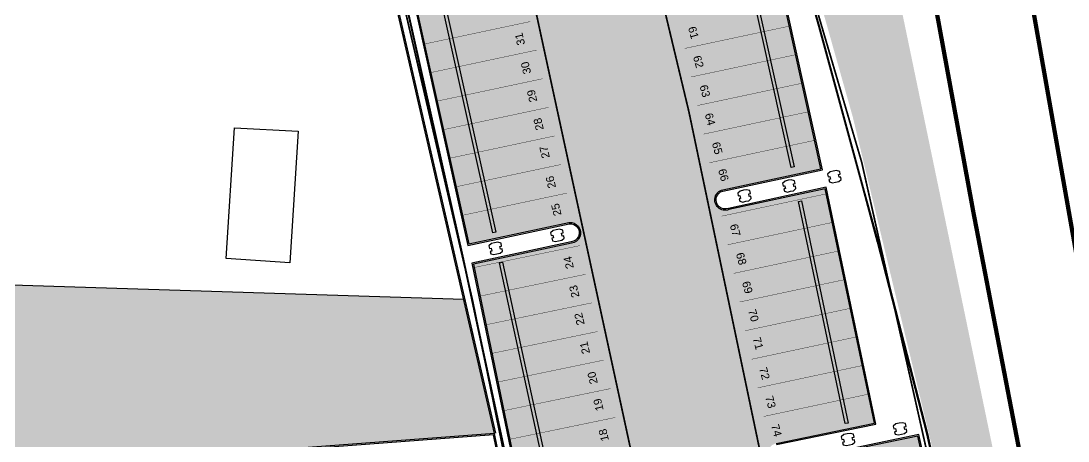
# Model space of a CAD drawing. Header units: metres. Extents: x -296 to 345, y -1036 to 474.
# Drawn here: x 115.8 to 237.7, y -893.2 to -844.3 of the extents above; entities that cross this region are included whole.
import ezdxf

# ---------------------------------------------------------------- set-up
doc = ezdxf.new("R2010")
doc.units = ezdxf.units.M
doc.linetypes.add('HIDDENX2', pattern=[0.75, 0.5, -0.25])
for name, color, linetype in [('DGPRO_ Calzada', 252, 'Continuous'), ('DGPRO_Areas verdes existentes', 253, 'Continuous'), ('DGPRO_ARQ_EXISTENCIA', 7, 'Continuous'), ('DGPRO_Autopista', 160, 'Continuous'), ('DGPRO_Columnas', 2, 'Continuous'), ('DGPRO_Cordon existente', 244, 'HIDDENX2'), ('DGPRO_DH blanca', 255, 'Continuous'), ('DGPRO_Edificacion existente', 2, 'Continuous'), ('DGPRO_Nuevas veredas', 1, 'Continuous'), ('DGPRO_Nuevo alambrado playa de carga', 2, 'Continuous'), ('DGPRO_Topes playa de regulacion', 40, 'Continuous'), ('DGPRO_Vereda existente', 1, 'Continuous')]:
    doc.layers.add(name, color=color, linetype=linetype)
doc.layers.add('DGPRO_Hatch edificios', color=7, linetype='Continuous', true_color=0xd1e8ff)
doc.layers.add('DGPRO_Preconformadas', color=7, linetype='Continuous', true_color=0xeeeced)
doc.styles.get("Standard").update_dxf_attribs({"font": 'arial.ttf'})

# ---------------------------------------------------------------- blocks, each defined once
blk = doc.blocks.new('A$C07AB3025')
at = {"layer": 'DGPRO_ Calzada'}
h = blk.add_hatch(color=256, dxfattribs=at)
h.dxf.hatch_style = 1
edge = h.paths.add_edge_path()
edge.add_line((191.07, -1230.546), (199.828, -1228.477))
edge.add_arc((199.902, -1227.128), 1.351, 266.86745, 363.75588)
edge.add_line((201.25, -1227.04), (200.965, -1222.767))
edge.add_line((200.965, -1222.767), (211.781, -1221.885))
edge.add_line((211.781, -1221.885), (212.321, -1223.852))
edge.add_arc((213.596, -1223.346), 1.371, 201.64199, 284.28704)
edge.add_line((213.934, -1224.675), (225.275, -1222.029))
edge.add_line((225.275, -1222.029), (232.375, -1248.738))
edge.add_line((232.375, -1248.738), (221.209, -1251.611))
edge.add_arc((221.322, -1252.8), 1.195, 95.45349, 284.30586)
edge.add_line((221.618, -1253.958), (232.952, -1251.067))
edge.add_line((232.952, -1251.067), (239.728, -1278.288))
edge.add_line((239.728, -1278.288), (228.494, -1280.934))
edge.add_arc((228.552, -1282.15), 1.218, 92.7399, 283.34962)
edge.add_line((228.833, -1283.335), (240.204, -1280.636))
edge.add_line((240.204, -1280.636), (246.277, -1308.046))
edge.add_line((246.277, -1308.046), (234.849, -1310.48))
edge.add_arc((235.126, -1311.655), 1.207, 103.29262, 290.76876)
edge.add_line((235.554, -1312.783), (246.773, -1310.371))
edge.add_line((246.773, -1310.371), (252.497, -1337.597))
edge.add_line((252.497, -1337.597), (241.074, -1339.964))
edge.add_arc((241.331, -1341.201), 1.263, 101.72753, 281.72753)
edge.add_line((241.588, -1342.438), (257.56, -1339.122))
edge.add_line((257.56, -1339.122), (263.605, -1366.335))
edge.add_line((263.605, -1366.335), (246.931, -1369.574))
edge.add_arc((247.073, -1370.782), 1.217, 96.72449, 293.28849)
edge.add_line((247.554, -1371.9), (264.115, -1368.684))
edge.add_line((264.115, -1368.684), (268.467, -1388.165))
edge.add_line((268.467, -1388.165), (265.526, -1391.58))
edge.add_line((265.526, -1391.58), (251.086, -1394.393))
edge.add_arc((251.374, -1395.76), 1.397, 101.92508, 173.01656)
edge.add_line((249.988, -1395.59), (252.181, -1408.578))
edge.add_line((252.181, -1408.578), (242.604, -1412.44))
edge.add_line((242.604, -1412.44), (240.689, -1408.922))
edge.add_line((240.689, -1408.922), (237.315, -1409.992))
edge.add_line((237.315, -1409.992), (236.109, -1403.516))
edge.add_arc((234.843, -1403.846), 1.307, 14.61051, 103.36414)
edge.add_line((234.541, -1402.574), (223.193, -1404.769))
edge.add_line((223.193, -1404.769), (217.859, -1377.796))
edge.add_line((217.859, -1377.796), (229.441, -1375.486))
edge.add_arc((229.264, -1374.299), 1.201, 278.47054, 464.75521)
edge.add_line((228.959, -1373.138), (217.389, -1375.42))
edge.add_line((217.389, -1375.42), (211.932, -1348.499))
edge.add_line((211.932, -1348.499), (223.599, -1346.088))
edge.add_arc((223.26, -1344.934), 1.202, 286.38008, 463.02527)
edge.add_line((222.989, -1343.763), (211.464, -1346.242))
edge.add_line((211.464, -1346.242), (205.837, -1319.134))
edge.add_line((205.837, -1319.134), (217.247, -1316.688))
edge.add_arc((217.106, -1315.488), 1.207, 276.72449, 456.72449)
edge.add_line((216.964, -1314.289), (205.31, -1316.765))
edge.add_line((205.31, -1316.765), (199.348, -1289.943))
edge.add_line((199.348, -1289.943), (210.893, -1287.431))
edge.add_arc((210.752, -1286.232), 1.208, 276.72449, 456.72449)
edge.add_line((210.61, -1285.032), (198.83, -1287.609))
edge.add_line((198.83, -1287.609), (192.882, -1260.849))
edge.add_line((192.882, -1260.849), (204.762, -1258.114))
edge.add_arc((204.225, -1257.022), 1.218, 296.16822, 456.67412)
edge.add_line((204.084, -1255.812), (192.348, -1258.509))
edge.add_line((192.348, -1258.509), (190.794, -1251.693))
edge.add_line((190.794, -1251.693), (195.634, -1250.591))
edge.add_line((195.634, -1250.591), (191.07, -1230.546))
at = {"layer": 'DGPRO_Areas verdes existentes'}
h = blk.add_hatch(color=256, dxfattribs=at)
h.dxf.hatch_style = 1
h.paths.add_polyline_path([(228.958, -1227.635), (242.61, -1226.764), (273.692, -1376.256), (268.463, -1378.869), (249.986, -1302.021)])
at = {"layer": 'DGPRO_Topes playa de regulacion'}
h = blk.add_hatch(color=256, dxfattribs=at)
h.dxf.hatch_style = 1
h.paths.add_polyline_path([(220.914, -1377.807), (221.257, -1377.739), (226.386, -1403.637), (226.043, -1403.704)])
h.paths.add_polyline_path([(215.093, -1348.416), (215.436, -1348.348), (220.565, -1374.246), (220.222, -1374.313)])
h.paths.add_polyline_path([(260.936, -1369.82), (261.28, -1369.752), (265.594, -1389.078), (265.252, -1389.154)])
h.paths.add_polyline_path([(254.498, -1340.786), (254.842, -1340.718), (260.566, -1366.49), (260.224, -1366.566)])
h.paths.add_polyline_path([(243.658, -1311.835), (244, -1311.763), (249.432, -1337.598), (249.09, -1337.67)])
h.paths.add_polyline_path([(208.885, -1318.978), (209.227, -1318.902), (214.855, -1344.697), (214.513, -1344.77)])
h.paths.add_polyline_path([(202.371, -1289.718), (202.713, -1289.642), (208.441, -1315.413), (208.1, -1315.489)])
h.paths.add_polyline_path([(237.096, -1282.099), (237.44, -1282.031), (243.151, -1307.806), (242.809, -1307.881)])
h.paths.add_polyline_path([(195.931, -1261.472), (196.272, -1261.394), (202.025, -1286.545), (201.683, -1286.621)])
h.paths.add_polyline_path([(229.936, -1252.822), (230.276, -1252.737), (236.653, -1278.355), (236.314, -1278.44)])
h.paths.add_polyline_path([(193.762, -1251.207), (194.103, -1251.129), (195.549, -1257.419), (195.208, -1257.497)])
h.paths.add_polyline_path([(222.242, -1223.735), (222.582, -1223.65), (229.384, -1249.163), (229.045, -1249.25)])
at = {"layer": 'DGPRO_DH blanca', "const_width": 0.04, "elevation": -1.032}
for points in [[(212.484, -1290.913), (200.146, -1293.531)], [(242.634, -1291.446), (230.413, -1294.049)], [(213.19, -1294.239), (200.884, -1296.85)], [(243.369, -1294.766), (231.149, -1297.369)], [(213.896, -1297.565), (201.649, -1300.164)], [(244.105, -1298.085), (231.884, -1300.688)], [(214.602, -1300.891), (202.355, -1303.49)], [(244.841, -1301.405), (232.62, -1304.008)], [(215.308, -1304.216), (203.098, -1306.808)], [(245.494, -1304.742), (233.274, -1307.345)], [(216.014, -1307.542), (203.835, -1310.127)], [(216.72, -1310.868), (204.572, -1313.446)], [(246.93, -1310.946), (234.709, -1313.549)], [(247.629, -1314.273), (235.409, -1316.876)], [(218.232, -1316.971), (205.922, -1319.517)], [(248.329, -1317.6), (236.108, -1320.203)], [(218.92, -1320.301), (206.61, -1322.846)], [(249.028, -1320.927), (236.808, -1323.53)], [(219.609, -1323.63), (207.299, -1326.176)], [(249.654, -1324.27), (237.434, -1326.873)], [(220.297, -1326.96), (207.988, -1329.505)], [(250.427, -1327.582), (238.207, -1330.185)], [(220.986, -1330.289), (208.676, -1332.835)], [(251.154, -1330.903), (238.933, -1333.507)], [(221.797, -1333.593), (209.487, -1336.139)], [(251.834, -1334.235), (239.613, -1336.838)], [(222.363, -1336.948), (210.053, -1339.494)]]:
    blk.add_lwpolyline(points, dxfattribs=at)
at = {"layer": 'DGPRO_Edificacion existente', "elevation": -1.032}
for points in [[(208.437, -1338.776), (182.156, -1224.444), (183.682, -1224.32)], [(208.291, -1338.809), (182.004, -1224.449)]]:
    blk.add_lwpolyline(points, dxfattribs=at)
at = {"layer": 'DGPRO_Nuevas veredas', "elevation": -1.032}
for points in [[(263.785, -1366.453), (257.675, -1338.945), (241.557, -1342.291, -1)], [(241.105, -1340.111), (252.675, -1337.714), (246.889, -1310.192), (235.511, -1312.639, -1.072207), (234.882, -1310.627), (246.456, -1308.161), (240.317, -1280.455), (228.799, -1283.189, -1.1040676), (228.514, -1281.083), (239.911, -1278.399), (233.061, -1250.885), (221.58, -1253.812, -1.0863166), (221.234, -1251.759), (232.559, -1248.845), (225.383, -1221.85), (213.899, -1224.53, -0.4039564), (212.424, -1223.691), (211.961, -1221.974)], [(200.815, -1222.777), (201.1, -1227.052, -0.4252084), (200.052, -1228.27), (186.054, -1231.577), (192.235, -1258.689), (204.109, -1255.961, -0.8330048), (204.711, -1257.972), (192.703, -1260.736), (198.716, -1287.787), (210.635, -1285.18, -0.9999563), (210.869, -1287.283), (199.169, -1289.826), (205.196, -1316.943), (216.988, -1314.438, -1.0000625), (217.223, -1316.539), (205.659, -1319.018), (211.348, -1346.421)], [(200.965, -1222.767), (201.25, -1227.04, -0.4215463), (200.074, -1228.419), (186.233, -1231.689), (192.348, -1258.509), (204.084, -1255.812, -0.8428682), (204.762, -1258.114), (192.882, -1260.849), (198.83, -1287.609), (210.61, -1285.032, -1), (210.893, -1287.431), (199.348, -1289.941), (205.31, -1316.765), (216.964, -1314.289, -1), (217.247, -1316.688), (205.837, -1319.134), (211.464, -1346.242)], [(263.605, -1366.335), (257.56, -1339.122), (241.588, -1342.438, -1)], [(241.074, -1339.964), (252.497, -1337.597), (246.773, -1310.371), (235.554, -1312.783, -1.0674663), (234.849, -1310.48), (246.277, -1308.046), (240.204, -1280.636), (228.833, -1283.335, -1.0971543), (228.494, -1280.934), (239.728, -1278.288), (232.952, -1251.067), (221.618, -1253.958, -1.0803968), (221.209, -1251.611), (232.375, -1248.738), (225.275, -1222.029), (213.934, -1224.675, -0.4039709), (212.279, -1223.731), (211.816, -1222.013)]]:
    blk.add_lwpolyline(points, format="xyb", dxfattribs=at)
at = {"layer": 'DGPRO_Nuevo alambrado playa de carga', "elevation": -1.032}
for points in [[(199.066, -1222.925), (226.012, -1220.728), (233.178, -1246.375), (246.085, -1291.423), (251.206, -1310.203)], [(199.074, -1223.025), (225.938, -1220.835), (233.081, -1246.402), (245.989, -1291.45), (251.109, -1310.229)], [(222.628, -1407.927), (215.056, -1369.085), (210.009, -1343.601), (204.555, -1318.204), (184.452, -1228.444)], [(222.726, -1407.908), (215.154, -1369.066), (210.107, -1343.581), (204.653, -1318.182), (184.55, -1228.422)], [(251.109, -1310.229), (252.834, -1316.556), (258.574, -1338.859), (269.441, -1388.459), (264.696, -1393.948)], [(251.206, -1310.203), (252.931, -1316.53), (258.671, -1338.836), (269.549, -1388.487), (252.215, -1408.538)]]:
    blk.add_lwpolyline(points, dxfattribs=at)
at = {"layer": 'DGPRO_Nuevo alambrado playa de carga', "color": 1, "elevation": -1.032}
for points in [[(199.07, -1222.975), (225.975, -1220.782), (233.129, -1246.389), (246.037, -1291.437), (251.157, -1310.216)], [(222.677, -1407.918), (215.105, -1369.075), (210.058, -1343.591), (204.604, -1318.193), (184.501, -1228.433)], [(251.157, -1310.216), (252.883, -1316.543), (258.623, -1338.847), (269.495, -1388.473), (264.776, -1393.932)]]:
    blk.add_lwpolyline(points, dxfattribs=at)
at = {"layer": 'DGPRO_Topes playa de regulacion', "elevation": -1.032}
for points in [[(237.096, -1282.099), (237.44, -1282.031), (243.151, -1307.806), (242.809, -1307.881)], [(202.371, -1289.718), (202.713, -1289.642), (208.441, -1315.413), (208.1, -1315.489)], [(243.658, -1311.835), (244, -1311.763), (249.432, -1337.598), (249.09, -1337.67)], [(208.885, -1318.978), (209.227, -1318.902), (214.855, -1344.697), (214.513, -1344.77)]]:
    blk.add_lwpolyline(points, close=True, dxfattribs=at)
at = {"layer": 'DGPRO_Preconformadas', "char_height": 0.9314, "attachment_point": 1}
for s, insert, rotation in [('31', (210.956, -1293.773, -1.032), 103.24054), ('61', (231.7, -1291.383, -1.032), 285.58577), ('62', (232.283, -1294.768, -1.032), 285.58577), ('30', (211.665, -1297.126, -1.032), 103.24054), ('63', (233.039, -1298.167, -1.032), 285.58577), ('29', (212.375, -1300.381, -1.032), 103.24054), ('28', (213.135, -1303.662, -1.032), 103.24054), ('64', (233.644, -1301.453, -1.032), 285.58577), ('27', (213.836, -1306.923, -1.032), 103.24054), ('65', (234.475, -1304.815, -1.032), 285.58577), ('66', (235.195, -1307.931, -1.032), 285.58577), ('26', (214.557, -1310.404, -1.032), 103.24054), ('25', (215.198, -1313.606, -1.032), 103.24054), ('67', (236.562, -1314.349, -1.032), 285.58577), ('24', (216.633, -1319.759, -1.032), 103.24054), ('68', (237.271, -1317.674, -1.032), 285.58577), ('23', (217.292, -1323.114, -1.032), 103.24054), ('69', (237.979, -1321, -1.032), 285.58577), ('70', (238.688, -1324.267, -1.032), 285.58577), ('22', (217.888, -1326.312, -1.032), 103.24054), ('71', (239.222, -1327.509, -1.032), 285.58577), ('21', (218.516, -1329.667, -1.032), 103.24054), ('20', (219.416, -1333.166, -1.032), 103.24054), ('72', (239.967, -1331.005, -1.032), 285.58577), ('19', (220.097, -1336.29, -1.032), 103.24054), ('73', (240.676, -1334.331, -1.032), 285.58577), ('74', (241.359, -1337.629, -1.032), 285.58577), ('18', (220.716, -1339.815, -1.032), 103.24054)]:
    blk.add_mtext_dynamic_manual_height_columns(s, width=2.23546, gutter_width=0.813, heights=[0], dxfattribs=dict(at, insert=insert, rotation=rotation))
blk = doc.blocks.new('cordon con topo correcta')
at = {"layer": 'DGPRO_Cordon existente', "ltscale": 10, "const_width": 0.5}
blk.add_lwpolyline([(1954.1, 359.14), (1932.5, 356.74), (1926.61, 347.97), (1952.76, 200.13, 0.507212), (1958.53, 195.9), (1993.77, 199.09)], format="xyb", dxfattribs=at)
blk.add_lwpolyline([(1926.64, 164.83, -0.185055), (1902.23, 152.08), (1837.61, 146.92, -0.401484), (1830.23, 153.2), (1785.48, 330.38), (1783.17, 339.6, -0.504779), (1787.64, 344.51), (1908, 354.31), (1914.96, 347.61), (1931.5, 257.47), (1943.87, 193.31, -0.300146), (1943.85, 185.58)], format="xyb", close=True, dxfattribs=at)
blk = doc.blocks.new('columna')
at = {"layer": 'DGPRO_Columnas'}
blk.add_lwpolyline([(3541.66, 1955.24), (3541.56, 1955.55), (3541.16, 1955.62), (3540.81, 1955.52), (3540.46, 1955.39), (3540.19, 1955.09), (3540.29, 1954.79), (3540.47, 1954.85), (3540.59, 1954.54), (3540.41, 1954.48), (3540.51, 1954.21), (3540.88, 1954.15), (3541.22, 1954.27), (3541.57, 1954.38), (3541.82, 1954.65), (3541.75, 1954.92), (3541.56, 1954.87), (3541.47, 1955.18)], close=True, dxfattribs=at)
blk = doc.blocks.new('A$C45BA266A')
at = {"layer": 'DGPRO_Areas verdes existentes'}
h = blk.add_hatch(color=256, dxfattribs=at)
h.dxf.hatch_style = 1
h.paths.add_polyline_path([(83.33, -792.94), (94.56, -791.01), (94.74, -799.42), (141.57, -802.58), (142.62, -778.19), (144.72, -777.98), (152.2, -810.75), (127.43, -815.65), (102.66, -820.54), (112.32, -874.96), (167.36, -876.71), (170.94, -892.27), (109.97, -896.86)])
h = blk.add_hatch(color=256, dxfattribs=at)
h.dxf.hatch_style = 1
h.paths.add_polyline_path([(191.61, -781.1), (205.26, -780.23), (236.34, -929.72), (231.11, -932.33), (212.64, -855.48)])
at = {"layer": 'DGPRO_Autopista', "linetype": 'HIDDENX2', "ltscale": 5, "const_width": 0.2}
blk.add_lwpolyline([(75.09, -216.83), (71.95, -331.35), (66.31, -431.09), (68.17, -461.02), (82.41, -554.86), (91.15, -599.67), (132.1, -720.79), (168.39, -876.78), (190.55, -984.88)], dxfattribs=at)
for points in [[(103.82, -216.9), (97.42, -453.74), (103.3, -505.75, 0.050073), (126.58, -591.49), (169.36, -710.17), (213.67, -860.73), (239.26, -974.31)], [(211.99, -1028.58), (197.22, -942.25), (160.62, -773.36), (144.68, -708.88), (153.05, -706.25), (173.7, -771.82, -0.021234), (226.23, -1022.57)]]:
    blk.add_lwpolyline(points, format="xyb", dxfattribs=at)
at = {"layer": 'DGPRO_Edificacion existente'}
for points in [[(170.94, -892.27), (144.65, -777.91)], [(171.09, -892.24), (144.8, -777.88)], [(167.36, -876.71), (112.32, -874.96), (102.66, -820.54), (152.2, -810.75)]]:
    blk.add_lwpolyline(points, dxfattribs=at)
for points in [[(147.13, -872.43), (139.72, -871.94), (140.69, -856.74), (148.1, -857.13)], [(109.97, -896.86), (129.81, -971.57), (133.44, -974.71), (186.72, -969.06), (170.94, -892.27)], [(110.17, -897), (129.95, -971.48), (133.49, -974.55), (186.54, -968.92), (170.82, -892.43)]]:
    blk.add_lwpolyline(points, close=True, dxfattribs=at)
at = {"layer": 'DGPRO_Vereda existente', "ltscale": 10}
for points in [[(249.27, -764.9), (227.67, -767.3), (221.78, -776.07), (247.93, -923.91, 0.507212), (253.7, -928.15), (288.94, -924.95)], [(249.29, -765.05), (227.76, -767.44), (221.93, -776.1), (248.08, -923.9, 0.509356), (253.67, -928), (288.93, -924.8)]]:
    blk.add_lwpolyline(points, format="xyb", dxfattribs=at)
for points in [[(221.81, -959.22, -0.185055), (197.4, -971.96), (132.78, -977.12, -0.401484), (125.4, -970.84), (80.65, -793.66), (78.34, -784.44, -0.504779), (82.8, -779.54), (203.17, -769.73), (210.13, -776.43), (226.67, -866.58), (239.04, -930.73, -0.300146), (239.02, -938.46)], [(221.7, -959.12, -0.185021), (197.38, -971.81), (132.77, -976.97, -0.401877), (125.55, -970.82), (80.79, -793.62), (78.49, -784.41, -0.505575), (82.8, -779.69), (203.12, -769.89), (209.99, -776.5), (226.52, -866.61), (238.9, -930.79, -0.301), (238.9, -938.37)]]:
    blk.add_lwpolyline(points, format="xyb", close=True, dxfattribs=at)
at = {"layer": 'DGPRO_Columnas', "rotation": 353.8309150493113}
for p in [(-3520.09, -2425.45), (-3525.34, -2426.52), (-3530.54, -2427.68), (-3552.32, -2432.28), (-3559.49, -2433.8), (-3512.44, -2454.77), (-3518.49, -2456.01)]:
    blk.add_blockref('columna', p, dxfattribs=at)
at = {"layer": 'DGPRO_Hatch edificios'}
blk.add_blockref('cordon con topo correcta', (-1704.83, -1124.04), dxfattribs=at)

msp = doc.modelspace()

# ---------------------------------------------------------------- block references
msp.add_blockref('A$C07AB3025', (-37.35, 446.54, 1.03))

# ---------------------------------------------------------------- next in the draw order: block references
at = {"layer": 'DGPRO_ARQ_EXISTENCIA'}
msp.add_blockref('A$C45BA266A', (0, 0), dxfattribs=at)

doc.saveas('drawing.dxf')
